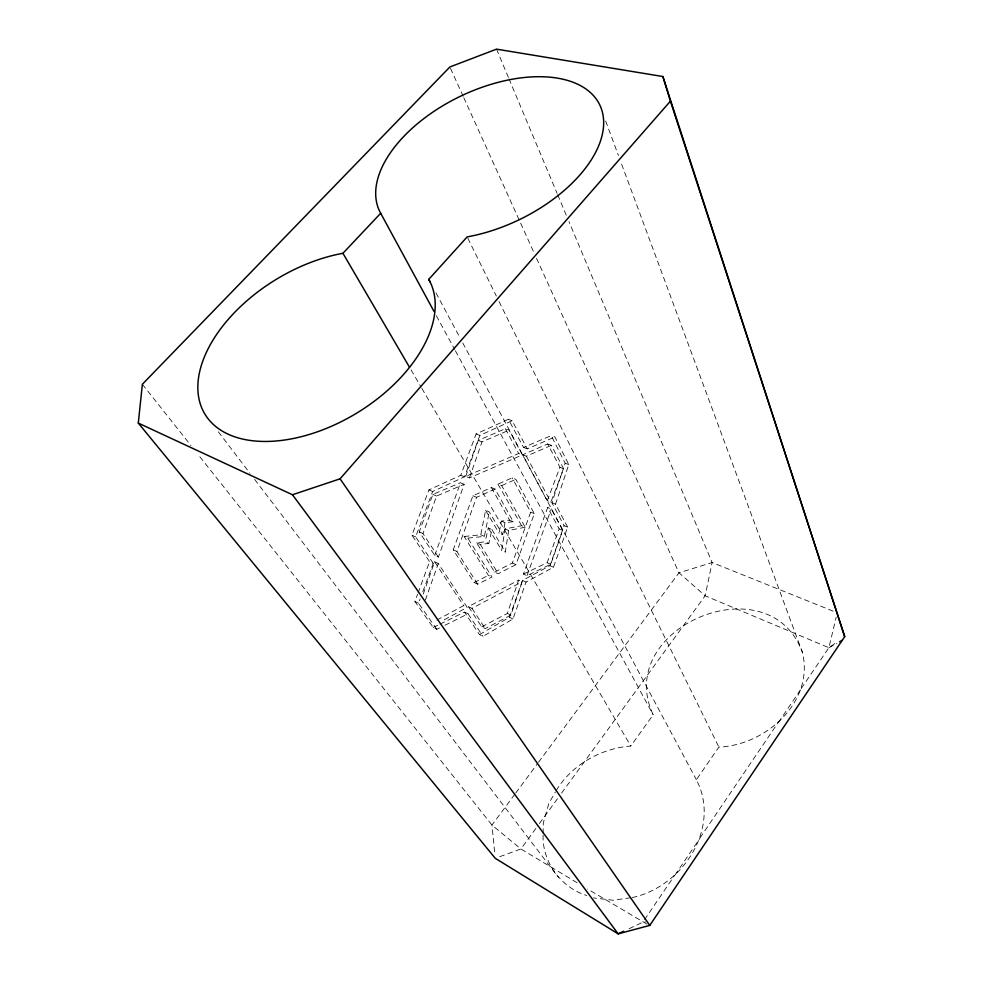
<?xml version="1.0" encoding="UTF-8"?>
<svg xmlns="http://www.w3.org/2000/svg" width="983" height="983" viewBox="0 0 983 983"><rect width="100%" height="100%" fill="white"/><g stroke="black" fill="none" stroke-linecap="round" stroke-linejoin="round"><path stroke-width="0.74" stroke-dasharray="4.92 3.69" d="M543.095 835.206C542.161 861.956 561.17 887.735 586.716 895.501M543.12 833.682L543.28 823.09L548.797 803.59L555.407 791.942M525.192 527.232L508.653 530.464L505.311 552.041L501.699 550.455L505.029 528.915L521.58 525.696L525.192 527.232L501.674 485.614L497.976 484.115L512.168 477.849L515.854 479.323L534.297 513.642L515.964 564.611L498.221 573.728L494.633 572.106L476.657 542.837L485.197 541.805L488.834 543.415L491.93 529.554L488.281 527.969L485.197 541.805M632.13 897.54C682.079 887.317 721.608 828.018 696.357 779.703L718.88 747.08C765.646 745.298 814.342 702.157 802.497 652.626L620.543 161.249M513.212 521.715L505.004 522.673L502.706 534.727L499.081 533.155L501.367 521.125L509.575 520.179L513.212 521.715L495.113 489.079L491.414 487.568L472.897 495.764L453.237 549.841L474.113 582.526L477.701 584.197L491.955 577.033L467.834 538.106L464.173 536.485L488.367 575.387L491.955 577.033M464.173 536.485L480.773 534.789L485.602 510.312L489.264 511.873L502.706 534.727M467.834 538.106L484.41 536.386L489.264 511.873M801.231 688.518L828.878 647.711L836.214 617.177M440.015 624.144L464.492 612.09L479.458 634.6L482.972 636.345L512.979 618.971L526.04 582.083L553.466 567.24L567.67 527.146L564.107 525.672L551.905 502.731L565.139 463.202L551.217 435.616L523.595 447.437L508.358 419.336L476.091 433.945L460.781 475.268L428.92 489.915L411.951 535.182L429.583 561.662L433.233 563.37L422.211 593.277M567.67 527.146L555.518 504.193L568.788 464.59L554.916 436.968L551.217 435.616M481.707 626.859L507.363 613.429L518.643 580.142L522.182 581.752L510.877 615.1L485.233 628.592L481.707 626.859L468.424 606.646L518.643 580.142M465.745 476.386L478.229 440.433L505.336 428.723L509.096 430.124L522.366 454.92L469.469 477.91L465.745 476.386L518.655 453.495L522.366 454.92M469.469 477.91L482.002 441.883L509.096 430.124M423.243 594.064L434.633 561.797L438.283 563.492L467.208 607.371L441.785 621.109M425.369 600.048L438.283 563.492M523.423 574.084L547.187 562.731L559.155 528.866L547.678 507.498L523.423 574.084L526.962 575.682L550.726 564.279L562.718 530.353L551.291 508.973L547.678 507.498M434.744 555.432L460.437 482.751L464.16 484.287L438.393 557.115L434.744 555.432L419.262 531.889L432.864 494.437L460.437 482.751M479.458 634.6L509.477 617.299L522.489 580.474L549.939 565.692L564.107 525.672M494.633 572.106L512.389 563.013L530.673 512.143L512.168 477.849M438.393 557.115L422.96 533.56L436.599 496.034L464.16 484.287M477.701 584.197L456.886 551.488L476.595 497.312L495.113 489.079M526.962 575.682L551.291 508.973M439.512 627.953L436.796 629.304L433.22 627.498L414.912 601.461L417.542 594.346M418.058 592.933L429.583 561.662M436.796 629.304L418.537 603.243L420.11 598.966M433.233 563.37L415.662 536.865L432.667 491.512L464.517 476.804L479.876 435.383L512.118 420.724L527.306 448.85L554.916 436.968M547.248 500.691L559.966 467.318L547.691 443.972L522.698 454.773L547.248 500.691L550.861 502.153L563.615 468.707L551.389 445.348L547.691 443.972M556.145 790.639C571.787 764.774 600.859 748.407 630.779 746.023L653.191 714.788C612.249 627.67 769.763 561.735 802.497 652.626M644.553 919.695L674.559 875.423M699.97 837.921L777.995 722.8M674.94 875.153L699.871 838.352M778.364 722.542L801.157 688.899M535.858 828.436L520.916 848.968L498.123 857.287M539.372 823.607L557.988 798.024M561.551 793.134L705.155 595.784L712.134 562.534L568.997 221.691M514.773 794.301L491.967 825.069L494.818 853.785M515.682 793.072L537.578 763.533M538.487 762.304L678.97 572.794L712.134 562.534L837.27 612.802M536.521 258.283L678.97 572.794L705.155 595.784L828.878 647.711L837.405 641.764M828.878 647.711L836.889 643.275M436.87 620.052L463.632 605.651L467.208 607.371M468.424 606.646L471.987 608.366L522.182 581.752M474.113 582.526L488.367 575.387M444.943 625.262L468.055 613.822L482.972 636.345M433.22 627.498L438.664 624.819M629.12 928.689L642.833 922.226L645.647 921.894M501.674 485.614L515.854 479.323M522.698 454.773L526.396 456.198L551.389 445.348M630.668 897.749L613.122 900.244L593.437 897.909M476.657 542.837L480.294 544.447L488.834 543.415M508.358 419.336L512.118 420.724M523.595 447.437L527.306 448.85M565.139 463.202L568.788 464.59M476.091 433.945L479.876 435.383M559.966 467.318L563.615 468.707M478.229 440.433L482.002 441.883M551.905 502.731L555.518 504.193M460.781 475.268L464.517 476.804M530.673 512.143L534.297 513.642M559.155 528.866L562.718 530.353M472.897 495.764L476.595 497.312M428.92 489.915L432.667 491.512M501.367 521.125L505.004 522.673M432.864 494.437L436.599 496.034M505.029 528.915L508.653 530.464M547.187 562.731L550.726 564.279M480.773 534.789L484.41 536.386M549.939 565.692L553.466 567.24M512.389 563.013L515.964 564.611M419.262 531.889L422.96 533.56M522.489 580.474L526.04 582.083M453.237 549.841L456.886 551.488M411.951 535.182L415.662 536.865M646.986 924.131L587.551 889.013M507.363 613.429L510.877 615.1M509.477 617.299L512.979 618.971M464.492 612.09L468.055 613.822M414.912 601.461L418.537 603.243M577.095 882.734L520.916 848.968L491.967 825.069L197.608 453.937M142.363 384.267L190.948 445.52M218.312 431.795L249.989 473.302M254.646 479.409L558.418 877.426M434.633 561.797L463.632 605.651M471.987 608.366L485.233 628.592M480.294 544.447L498.221 573.728M488.281 527.969L501.699 550.455M491.93 529.554L505.311 552.041M485.602 510.312L499.081 533.155M411.029 369.854L421.08 387.069M421.854 388.396L630.779 746.023M497.976 484.115L521.58 525.696M491.414 487.568L509.575 520.179M436.354 315.727L454.662 349.432M455.399 350.784L653.191 714.788M505.336 428.723L518.655 453.495M435.973 292.897L459.847 337.525M462.735 342.932L696.357 779.703M526.396 456.198L550.861 502.153M467.834 238.279L496.341 296.043M499.045 301.535L718.88 747.08M450.509 68.368L463.165 96.297M463.792 97.686L533.99 252.692M496.526 49.15L508.408 77.436M508.997 78.849L557.115 193.405M557.705 194.818L566.613 216.039M605.651 121.02L618.418 155.498"/><path stroke-width="1.47" d="M138.296 423.083L142.363 384.267L449.882 66.967L496.526 49.15L662.874 76.527L844.704 636.665L649.763 925.408L618.16 933.85L495.272 858.319L138.296 423.083L292.467 494.756L618.16 933.85L623.64 931.27M292.467 494.756L340.057 478.832L670.406 101.163L662.874 76.527M428.748 279.369L467.158 236.903A122.236 68.368 -25.8 0 0 603.611 125.234A122.236 68.368 -25.8 0 0 474.752 90.006A122.236 68.368 -25.8 0 0 380.679 213.262L342.932 253.295A130.653 78.026 -31.4 0 0 197.927 383.984A130.653 78.026 -31.4 0 0 333.704 425.258A130.653 78.026 -31.4 0 0 428.748 279.369L430.198 282.084M839.556 641.801L842.222 640.326M340.057 478.832L649.763 925.408M342.932 253.295L409.481 367.2M380.679 213.262L434.154 311.685M670.406 101.163L844.704 636.665"/></g></svg>
